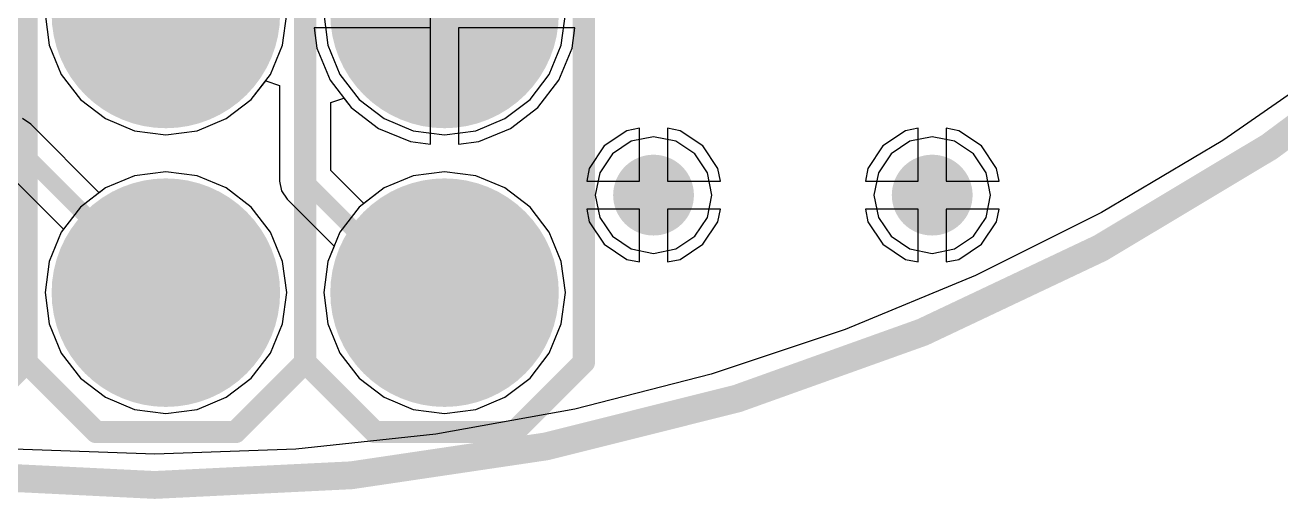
# Model space of a CAD drawing. Header units: millimetres. Extents: x 0.16 to 3.68, y 0.79 to 4.96.
# Drawn here: x 1.5745 to 2.0251, y 0.791 to 0.961 of the extents above; entities that cross this region are included whole.
import ezdxf

# ---------------------------------------------------------------- set-up
doc = ezdxf.new("R2010")
doc.units = ezdxf.units.MM
doc.header["$MEASUREMENT"] = 0
for name, color, linetype in [('BottomLayer', 5, 'Continuous'), ('BottomSolder', 6, 'Continuous'), ('KeepOutLayer', 6, 'Continuous'), ('Mechanical18', 56, 'Continuous'), ('MidLayer1', 16, 'Continuous'), ('MidLayer2', 76, 'Continuous'), ('MultiLayer', 9, 'Continuous'), ('PadHoleLayer', 156, 'Continuous'), ('TopLayer', 1, 'Continuous'), ('TopSolder', 216, 'Continuous'), ('ViaHoleLayer', 16, 'Continuous')]:
    doc.layers.add(name, color=color, linetype=linetype)

# ---------------------------------------------------------------- blocks, each defined once
blk = doc.blocks.new('2X3_NS_25')
at = {"layer": 'BottomLayer', "const_width": 0.037}
for points in [[(-0.1185, 0.05, 1), (-0.0815, 0.05, 1)], [(-0.0185, 0.05, 1), (0.0185, 0.05, 1)], [(0.0815, 0.05, 1), (0.1185, 0.05, 1)], [(-0.1185, -0.05, 1), (-0.0815, -0.05, 1)], [(-0.0185, -0.05, 1), (0.0185, -0.05, 1)], [(0.0815, -0.05, 1), (0.1185, -0.05, 1)]]:
    blk.add_lwpolyline(points, format="xyb", close=True, dxfattribs=at)
at = {"layer": 'BottomSolder', "const_width": 0.041}
for points in [[(-0.1205, 0.05, 1), (-0.0795, 0.05, 1)], [(-0.0205, 0.05, 1), (0.0205, 0.05, 1)], [(0.0795, 0.05, 1), (0.1205, 0.05, 1)], [(-0.1205, -0.05, 1), (-0.0795, -0.05, 1)], [(-0.0205, -0.05, 1), (0.0205, -0.05, 1)], [(0.0795, -0.05, 1), (0.1205, -0.05, 1)]]:
    blk.add_lwpolyline(points, format="xyb", close=True, dxfattribs=at)
at = {"layer": 'Mechanical18', "const_width": 0.008}
for points in [[(-0.15, 0.075), (-0.125, 0.1)], [(-0.125, 0.1), (-0.075, 0.1)], [(-0.075, 0.1), (-0.05, 0.075)], [(-0.05, 0.075), (-0.025, 0.1)], [(-0.025, 0.1), (0.025, 0.1)], [(0.025, 0.1), (0.05, 0.075)], [(0.05, 0.075), (0.075, 0.1)], [(0.075, 0.1), (0.125, 0.1)], [(0.125, 0.1), (0.15, 0.075)], [(-0.15, -0.075), (-0.15, 0.075)], [(-0.05, -0.075), (-0.05, 0.075)], [(0.05, -0.075), (0.05, 0.075)], [(0.15, -0.075), (0.15, 0.075)], [(-0.172, -0.07), (-0.172, -0.02)], [(-0.15, -0.075), (-0.125, -0.1)], [(-0.075, -0.1), (-0.05, -0.075)], [(-0.05, -0.075), (-0.025, -0.1)], [(0.025, -0.1), (0.05, -0.075)], [(0.05, -0.075), (0.075, -0.1)], [(0.125, -0.1), (0.15, -0.075)], [(-0.125, -0.1), (-0.075, -0.1)], [(-0.025, -0.1), (0.025, -0.1)], [(0.075, -0.1), (0.125, -0.1)]]:
    blk.add_lwpolyline(points, dxfattribs=at)
at = {"layer": 'Mechanical18', "const_width": 0.004}
for points in [[(-0.127, 0.1, 1), (-0.123, 0.1, 1)], [(-0.127, 0.1, 1), (-0.123, 0.1, 1)], [(-0.077, 0.1, 1), (-0.073, 0.1, 1)], [(-0.077, 0.1, 1), (-0.073, 0.1, 1)], [(-0.027, 0.1, 1), (-0.023, 0.1, 1)], [(-0.027, 0.1, 1), (-0.023, 0.1, 1)], [(0.023, 0.1, 1), (0.027, 0.1, 1)], [(0.023, 0.1, 1), (0.027, 0.1, 1)], [(0.073, 0.1, 1), (0.077, 0.1, 1)], [(0.073, 0.1, 1), (0.077, 0.1, 1)], [(0.123, 0.1, 1), (0.127, 0.1, 1)], [(0.123, 0.1, 1), (0.127, 0.1, 1)], [(-0.152, 0.075, 1), (-0.148, 0.075, 1)], [(-0.152, 0.075, 1), (-0.148, 0.075, 1)], [(-0.052, 0.075, 1), (-0.048, 0.075, 1)], [(-0.052, 0.075, 1), (-0.048, 0.075, 1)], [(-0.052, 0.075, 1), (-0.048, 0.075, 1)], [(0.048, 0.075, 1), (0.052, 0.075, 1)], [(0.048, 0.075, 1), (0.052, 0.075, 1)], [(0.048, 0.075, 1), (0.052, 0.075, 1)], [(0.148, 0.075, 1), (0.152, 0.075, 1)], [(0.148, 0.075, 1), (0.152, 0.075, 1)], [(-0.174, -0.02, 1), (-0.17, -0.02, 1)], [(-0.174, -0.07, 1), (-0.17, -0.07, 1)], [(-0.152, -0.075, 1), (-0.148, -0.075, 1)], [(-0.152, -0.075, 1), (-0.148, -0.075, 1)], [(-0.052, -0.075, 1), (-0.048, -0.075, 1)], [(-0.052, -0.075, 1), (-0.048, -0.075, 1)], [(-0.052, -0.075, 1), (-0.048, -0.075, 1)], [(0.048, -0.075, 1), (0.052, -0.075, 1)], [(0.048, -0.075, 1), (0.052, -0.075, 1)], [(0.048, -0.075, 1), (0.052, -0.075, 1)], [(0.148, -0.075, 1), (0.152, -0.075, 1)], [(0.148, -0.075, 1), (0.152, -0.075, 1)], [(-0.127, -0.1, 1), (-0.123, -0.1, 1)], [(-0.127, -0.1, 1), (-0.123, -0.1, 1)], [(-0.077, -0.1, 1), (-0.073, -0.1, 1)], [(-0.077, -0.1, 1), (-0.073, -0.1, 1)], [(-0.027, -0.1, 1), (-0.023, -0.1, 1)], [(-0.027, -0.1, 1), (-0.023, -0.1, 1)], [(0.023, -0.1, 1), (0.027, -0.1, 1)], [(0.023, -0.1, 1), (0.027, -0.1, 1)], [(0.073, -0.1, 1), (0.077, -0.1, 1)], [(0.073, -0.1, 1), (0.077, -0.1, 1)], [(0.123, -0.1, 1), (0.127, -0.1, 1)], [(0.123, -0.1, 1), (0.127, -0.1, 1)]]:
    blk.add_lwpolyline(points, format="xyb", close=True, dxfattribs=at)
at = {"layer": 'Mechanical18'}
for points in [[(-0.11, 0.04), (-0.09, 0.04), (-0.11, 0.06), (-0.09, 0.06)], [(-0.01, 0.04), (0.01, 0.04), (-0.01, 0.06), (0.01, 0.06)], [(0.09, 0.04), (0.11, 0.04), (0.09, 0.06), (0.11, 0.06)], [(-0.11, -0.06), (-0.09, -0.06), (-0.11, -0.04), (-0.09, -0.04)], [(-0.01, -0.06), (0.01, -0.06), (-0.01, -0.04), (0.01, -0.04)], [(0.09, -0.06), (0.11, -0.06), (0.09, -0.04), (0.11, -0.04)]]:
    blk.add_solid(points, dxfattribs=at)
at = {"layer": 'MidLayer1', "const_width": 0.037}
for points in [[(-0.1185, 0.05, 1), (-0.0815, 0.05, 1)], [(-0.0185, 0.05, 1), (0.0185, 0.05, 1)], [(0.0815, 0.05, 1), (0.1185, 0.05, 1)], [(-0.1185, -0.05, 1), (-0.0815, -0.05, 1)], [(-0.0185, -0.05, 1), (0.0185, -0.05, 1)], [(0.0815, -0.05, 1), (0.1185, -0.05, 1)]]:
    blk.add_lwpolyline(points, format="xyb", close=True, dxfattribs=at)
at = {"layer": 'MidLayer2', "const_width": 0.037}
for points in [[(-0.1185, 0.05, 1), (-0.0815, 0.05, 1)], [(-0.0185, 0.05, 1), (0.0185, 0.05, 1)], [(0.0815, 0.05, 1), (0.1185, 0.05, 1)], [(-0.1185, -0.05, 1), (-0.0815, -0.05, 1)], [(-0.0185, -0.05, 1), (0.0185, -0.05, 1)], [(0.0815, -0.05, 1), (0.1185, -0.05, 1)]]:
    blk.add_lwpolyline(points, format="xyb", close=True, dxfattribs=at)
at = {"layer": 'MultiLayer', "const_width": 0.037}
for points in [[(-0.1185, 0.05, 1), (-0.0815, 0.05, 1)], [(-0.0185, 0.05, 1), (0.0185, 0.05, 1)], [(0.0815, 0.05, 1), (0.1185, 0.05, 1)], [(-0.1185, -0.05, 1), (-0.0815, -0.05, 1)], [(-0.0185, -0.05, 1), (0.0185, -0.05, 1)], [(0.0815, -0.05, 1), (0.1185, -0.05, 1)]]:
    blk.add_lwpolyline(points, format="xyb", close=True, dxfattribs=at)
at = {"layer": 'PadHoleLayer', "const_width": 0.02}
for points in [[(-0.11, 0.05, 1), (-0.09, 0.05, 1)], [(-0.01, 0.05, 1), (0.01, 0.05, 1)], [(0.09, 0.05, 1), (0.11, 0.05, 1)], [(-0.11, -0.05, 1), (-0.09, -0.05, 1)], [(-0.01, -0.05, 1), (0.01, -0.05, 1)], [(0.09, -0.05, 1), (0.11, -0.05, 1)]]:
    blk.add_lwpolyline(points, format="xyb", close=True, dxfattribs=at)
at = {"layer": 'TopLayer', "const_width": 0.037}
for points in [[(-0.1185, 0.05, 1), (-0.0815, 0.05, 1)], [(-0.0185, 0.05, 1), (0.0185, 0.05, 1)], [(0.0815, 0.05, 1), (0.1185, 0.05, 1)], [(-0.1185, -0.05, 1), (-0.0815, -0.05, 1)], [(-0.0185, -0.05, 1), (0.0185, -0.05, 1)], [(0.0815, -0.05, 1), (0.1185, -0.05, 1)]]:
    blk.add_lwpolyline(points, format="xyb", close=True, dxfattribs=at)
at = {"layer": 'TopSolder', "const_width": 0.041}
for points in [[(-0.1205, 0.05, 1), (-0.0795, 0.05, 1)], [(-0.0205, 0.05, 1), (0.0205, 0.05, 1)], [(0.0795, 0.05, 1), (0.1205, 0.05, 1)], [(-0.1205, -0.05, 1), (-0.0795, -0.05, 1)], [(-0.0205, -0.05, 1), (0.0205, -0.05, 1)], [(0.0795, -0.05, 1), (0.1205, -0.05, 1)]]:
    blk.add_lwpolyline(points, format="xyb", close=True, dxfattribs=at)

msp = doc.modelspace()

# ---------------------------------------------------------------- linework, layer by layer
at = {"layer": 'BottomLayer'}
for p, q in [((1.58163, 0.965), (1.58311, 0.95377)), ((1.72, 0.91825), (1.72, 0.965)), ((1.77175, 0.96), (1.73, 0.96)), ((1.73, 0.96), (1.73, 0.91825)), ((1.77079, 0.95273), (1.77175, 0.96)), ((1.58311, 0.95377), (1.58744, 0.94331)), ((1.76605, 0.9413), (1.77079, 0.95273)), ((2.04586, 0.94845), (2.00429, 0.91959)), ((1.58744, 0.94331), (1.59433, 0.93433)), ((1.65567, 0.93433), (1.66082, 0.94105)), ((1.66082, 0.94105), (1.66582, 0.93935)), ((1.66582, 0.93935), (1.66582, 0.905)), ((1.75852, 0.93148), (1.76605, 0.9413)), ((1.59433, 0.93433), (1.60331, 0.92744)), ((1.64669, 0.92744), (1.65567, 0.93433)), ((1.68418, 0.93322), (1.68891, 0.93483)), ((1.68418, 0.9088), (1.68418, 0.93322)), ((1.68891, 0.93483), (1.69148, 0.93148)), ((1.69148, 0.93148), (1.7013, 0.92395)), ((1.7487, 0.92395), (1.75852, 0.93148)), ((1.57649, 0.92549), (1.57351, 0.92748)), ((1.60111, 0.90087), (1.57649, 0.92549)), ((1.60331, 0.92744), (1.61377, 0.92311)), ((1.63623, 0.92311), (1.64669, 0.92744)), ((1.7013, 0.92395), (1.71273, 0.91921)), ((1.73727, 0.91921), (1.7487, 0.92395)), ((1.795, 0.92399), (1.79044, 0.92308)), ((1.795, 0.905), (1.795, 0.92399)), ((1.80956, 0.92308), (1.805, 0.92399)), ((1.805, 0.92399), (1.805, 0.905)), ((1.895, 0.92399), (1.89044, 0.92308)), ((1.895, 0.905), (1.895, 0.92399)), ((1.90956, 0.92308), (1.905, 0.92399)), ((1.905, 0.92399), (1.905, 0.905)), ((1.61377, 0.92311), (1.625, 0.92163)), ((1.625, 0.92163), (1.63623, 0.92311)), ((1.79044, 0.92308), (1.78234, 0.91766)), ((1.81766, 0.91766), (1.80956, 0.92308)), ((1.89044, 0.92308), (1.88234, 0.91766)), ((1.91766, 0.91766), (1.90956, 0.92308)), ((2.00429, 0.91959), (1.96076, 0.89377)), ((1.71273, 0.91921), (1.72, 0.91825)), ((1.73, 0.91825), (1.73727, 0.91921)), ((1.78234, 0.91766), (1.77692, 0.90956)), ((1.82308, 0.90956), (1.81766, 0.91766)), ((1.88234, 0.91766), (1.87692, 0.90956)), ((1.92308, 0.90956), (1.91766, 0.91766)), ((1.5662, 0.90982), (1.58826, 0.88776)), ((1.61377, 0.90689), (1.60331, 0.90256)), ((1.625, 0.90837), (1.61377, 0.90689)), ((1.63623, 0.90689), (1.625, 0.90837)), ((1.64669, 0.90256), (1.63623, 0.90689)), ((1.69602, 0.89696), (1.68418, 0.9088)), ((1.71377, 0.90689), (1.70331, 0.90256)), ((1.725, 0.90837), (1.71377, 0.90689)), ((1.73623, 0.90689), (1.725, 0.90837)), ((1.74669, 0.90256), (1.73623, 0.90689)), ((1.77692, 0.90956), (1.77601, 0.905)), ((1.82399, 0.905), (1.82308, 0.90956)), ((1.87692, 0.90956), (1.87601, 0.905)), ((1.92399, 0.905), (1.92308, 0.90956)), ((1.60331, 0.90256), (1.60111, 0.90087)), ((1.65567, 0.89567), (1.64669, 0.90256)), ((1.66582, 0.905), (1.66652, 0.90149)), ((1.66652, 0.90149), (1.66851, 0.89851)), ((1.70331, 0.90256), (1.69602, 0.89696)), ((1.75567, 0.89567), (1.74669, 0.90256)), ((1.77601, 0.905), (1.795, 0.905)), ((1.805, 0.905), (1.82399, 0.905)), ((1.87601, 0.905), (1.895, 0.905)), ((1.905, 0.905), (1.92399, 0.905)), ((1.66851, 0.89851), (1.68536, 0.88166)), ((1.66256, 0.88669), (1.65567, 0.89567)), ((1.76256, 0.88669), (1.75567, 0.89567)), ((1.795, 0.895), (1.77601, 0.895)), ((1.77601, 0.895), (1.77692, 0.89044)), ((1.795, 0.87601), (1.795, 0.895)), ((1.82399, 0.895), (1.805, 0.895)), ((1.805, 0.895), (1.805, 0.87601)), ((1.82308, 0.89044), (1.82399, 0.895)), ((1.895, 0.895), (1.87601, 0.895)), ((1.87601, 0.895), (1.87692, 0.89044)), ((1.895, 0.87601), (1.895, 0.895)), ((1.92399, 0.895), (1.905, 0.895)), ((1.905, 0.895), (1.905, 0.87601)), ((1.96076, 0.89377), (1.91551, 0.87111)), ((1.92308, 0.89044), (1.92399, 0.895)), ((1.58826, 0.88776), (1.58744, 0.88669)), ((1.77692, 0.89044), (1.78234, 0.88234)), ((1.81766, 0.88234), (1.82308, 0.89044)), ((1.87692, 0.89044), (1.88234, 0.88234)), ((1.91766, 0.88234), (1.92308, 0.89044)), ((1.58744, 0.88669), (1.58311, 0.87623)), ((1.66689, 0.87623), (1.66256, 0.88669)), ((1.76689, 0.87623), (1.76256, 0.88669)), ((1.68536, 0.88166), (1.68311, 0.87623)), ((1.78234, 0.88234), (1.79044, 0.87692)), ((1.80956, 0.87692), (1.81766, 0.88234)), ((1.88234, 0.88234), (1.89044, 0.87692)), ((1.90956, 0.87692), (1.91766, 0.88234)), ((1.58311, 0.87623), (1.58163, 0.865)), ((1.66837, 0.865), (1.66689, 0.87623)), ((1.68311, 0.87623), (1.68163, 0.865)), ((1.76837, 0.865), (1.76689, 0.87623)), ((1.79044, 0.87692), (1.795, 0.87601)), ((1.805, 0.87601), (1.80956, 0.87692)), ((1.89044, 0.87692), (1.895, 0.87601)), ((1.905, 0.87601), (1.90956, 0.87692)), ((1.91551, 0.87111), (1.86875, 0.85175)), ((1.58163, 0.865), (1.58311, 0.85377)), ((1.66689, 0.85377), (1.66837, 0.865)), ((1.68163, 0.865), (1.68311, 0.85377)), ((1.76689, 0.85377), (1.76837, 0.865)), ((1.58311, 0.85377), (1.58744, 0.84331)), ((1.66256, 0.84331), (1.66689, 0.85377)), ((1.68311, 0.85377), (1.68744, 0.84331)), ((1.76256, 0.84331), (1.76689, 0.85377)), ((1.86875, 0.85175), (1.82073, 0.83577)), ((1.58744, 0.84331), (1.59433, 0.83433)), ((1.65567, 0.83433), (1.66256, 0.84331)), ((1.68744, 0.84331), (1.69433, 0.83433)), ((1.75567, 0.83433), (1.76256, 0.84331)), ((1.59433, 0.83433), (1.60331, 0.82744)), ((1.64669, 0.82744), (1.65567, 0.83433)), ((1.69433, 0.83433), (1.70331, 0.82744)), ((1.74669, 0.82744), (1.75567, 0.83433)), ((1.82073, 0.83577), (1.7717, 0.82325)), ((1.60331, 0.82744), (1.61377, 0.82311)), ((1.63623, 0.82311), (1.64669, 0.82744)), ((1.70331, 0.82744), (1.71377, 0.82311)), ((1.73623, 0.82311), (1.74669, 0.82744)), ((1.61377, 0.82311), (1.625, 0.82163)), ((1.625, 0.82163), (1.63623, 0.82311)), ((1.71377, 0.82311), (1.725, 0.82163)), ((1.7717, 0.82325), (1.72189, 0.81426)), ((1.725, 0.82163), (1.73623, 0.82311)), ((1.72189, 0.81426), (1.67158, 0.80885)), ((1.621, 0.80705), (1.57042, 0.80885)), ((1.67158, 0.80885), (1.621, 0.80705))]:
    msp.add_line(p, q, dxfattribs=at)
at = {"layer": 'BottomLayer', "const_width": 0.006}
for points in [[(1.675, 0.905), (1.675, 1.055)], [(1.57, 0.919), (1.624, 0.865)], [(1.675, 0.905), (1.715, 0.865)], [(1.624, 0.865), (1.625, 0.865)], [(1.715, 0.865), (1.725, 0.865)]]:
    msp.add_lwpolyline(points, dxfattribs=at)
at = {"layer": 'BottomLayer'}
for points, const_width in [([(1.79275, 0.9, 1), (1.80725, 0.9, 1)], 0.0145), ([(1.89275, 0.9, 1), (1.90725, 0.9, 1)], 0.0145), ([(1.6735, 0.905, 1), (1.6765, 0.905, 1)], 0.003), ([(1.6735, 0.905, 1), (1.6765, 0.905, 1)], 0.003), ([(1.6225, 0.865, 1), (1.6255, 0.865, 1)], 0.003), ([(1.6225, 0.865, 1), (1.6255, 0.865, 1)], 0.003), ([(1.6235, 0.865, 1), (1.6265, 0.865, 1)], 0.003), ([(1.7135, 0.865, 1), (1.7165, 0.865, 1)], 0.003), ([(1.7135, 0.865, 1), (1.7165, 0.865, 1)], 0.003), ([(1.7235, 0.865, 1), (1.7265, 0.865, 1)], 0.003)]:
    msp.add_lwpolyline(points, format="xyb", close=True, dxfattribs=dict(at, const_width=const_width))
at = {"layer": 'KeepOutLayer', "const_width": 0.01}
msp.add_lwpolyline([(2.341, 1.516, 1), (0.901, 1.516, 1)], format="xyb", close=True, dxfattribs=at)
at = {"layer": 'MidLayer1'}
for p, q in [((1.58163, 0.965), (1.58311, 0.95377)), ((1.66689, 0.95377), (1.66837, 0.965)), ((1.72, 0.96), (1.67825, 0.96)), ((1.67825, 0.96), (1.67921, 0.95273)), ((1.72, 0.91825), (1.72, 0.96)), ((1.77175, 0.96), (1.73, 0.96)), ((1.73, 0.96), (1.73, 0.91825)), ((1.77079, 0.95273), (1.77175, 0.96)), ((1.58311, 0.95377), (1.58744, 0.94331)), ((1.66256, 0.94331), (1.66689, 0.95377)), ((1.67921, 0.95273), (1.68395, 0.9413)), ((1.76605, 0.9413), (1.77079, 0.95273)), ((2.04586, 0.94845), (2.00429, 0.91959)), ((1.58744, 0.94331), (1.59433, 0.93433)), ((1.65567, 0.93433), (1.66256, 0.94331)), ((1.68395, 0.9413), (1.69148, 0.93148)), ((1.75852, 0.93148), (1.76605, 0.9413)), ((1.59433, 0.93433), (1.60331, 0.92744)), ((1.64669, 0.92744), (1.65567, 0.93433)), ((1.69148, 0.93148), (1.7013, 0.92395)), ((1.7487, 0.92395), (1.75852, 0.93148)), ((1.60331, 0.92744), (1.61377, 0.92311)), ((1.63623, 0.92311), (1.64669, 0.92744)), ((1.7013, 0.92395), (1.71273, 0.91921)), ((1.73727, 0.91921), (1.7487, 0.92395)), ((1.795, 0.92399), (1.79044, 0.92308)), ((1.795, 0.905), (1.795, 0.92399)), ((1.80956, 0.92308), (1.805, 0.92399)), ((1.805, 0.92399), (1.805, 0.905)), ((1.895, 0.92399), (1.89044, 0.92308)), ((1.895, 0.905), (1.895, 0.92399)), ((1.90956, 0.92308), (1.905, 0.92399)), ((1.905, 0.92399), (1.905, 0.905)), ((1.61377, 0.92311), (1.625, 0.92163)), ((1.625, 0.92163), (1.63623, 0.92311)), ((1.79044, 0.92308), (1.78234, 0.91766)), ((1.81766, 0.91766), (1.80956, 0.92308)), ((1.89044, 0.92308), (1.88234, 0.91766)), ((1.91766, 0.91766), (1.90956, 0.92308)), ((2.00429, 0.91959), (1.96076, 0.89377)), ((1.71273, 0.91921), (1.72, 0.91825)), ((1.73, 0.91825), (1.73727, 0.91921)), ((1.78234, 0.91766), (1.77692, 0.90956)), ((1.82308, 0.90956), (1.81766, 0.91766)), ((1.88234, 0.91766), (1.87692, 0.90956)), ((1.92308, 0.90956), (1.91766, 0.91766)), ((1.61377, 0.90689), (1.60331, 0.90256)), ((1.625, 0.90837), (1.61377, 0.90689)), ((1.63623, 0.90689), (1.625, 0.90837)), ((1.64669, 0.90256), (1.63623, 0.90689)), ((1.71377, 0.90689), (1.70331, 0.90256)), ((1.725, 0.90837), (1.71377, 0.90689)), ((1.73623, 0.90689), (1.725, 0.90837)), ((1.74669, 0.90256), (1.73623, 0.90689)), ((1.77692, 0.90956), (1.77601, 0.905)), ((1.82399, 0.905), (1.82308, 0.90956)), ((1.87692, 0.90956), (1.87601, 0.905)), ((1.92399, 0.905), (1.92308, 0.90956)), ((1.60331, 0.90256), (1.59433, 0.89567)), ((1.65567, 0.89567), (1.64669, 0.90256)), ((1.70331, 0.90256), (1.69433, 0.89567)), ((1.75567, 0.89567), (1.74669, 0.90256)), ((1.77601, 0.905), (1.795, 0.905)), ((1.805, 0.905), (1.82399, 0.905)), ((1.87601, 0.905), (1.895, 0.905)), ((1.905, 0.905), (1.92399, 0.905)), ((1.59433, 0.89567), (1.58744, 0.88669)), ((1.66256, 0.88669), (1.65567, 0.89567)), ((1.69433, 0.89567), (1.68744, 0.88669)), ((1.76256, 0.88669), (1.75567, 0.89567)), ((1.795, 0.895), (1.77601, 0.895)), ((1.77601, 0.895), (1.77692, 0.89044)), ((1.795, 0.87601), (1.795, 0.895)), ((1.82399, 0.895), (1.805, 0.895)), ((1.805, 0.895), (1.805, 0.87601)), ((1.82308, 0.89044), (1.82399, 0.895)), ((1.895, 0.895), (1.87601, 0.895)), ((1.87601, 0.895), (1.87692, 0.89044)), ((1.895, 0.87601), (1.895, 0.895)), ((1.92399, 0.895), (1.905, 0.895)), ((1.905, 0.895), (1.905, 0.87601)), ((1.96076, 0.89377), (1.91551, 0.87111)), ((1.92308, 0.89044), (1.92399, 0.895)), ((1.77692, 0.89044), (1.78234, 0.88234)), ((1.81766, 0.88234), (1.82308, 0.89044)), ((1.87692, 0.89044), (1.88234, 0.88234)), ((1.91766, 0.88234), (1.92308, 0.89044)), ((1.58744, 0.88669), (1.58311, 0.87623)), ((1.66689, 0.87623), (1.66256, 0.88669)), ((1.68744, 0.88669), (1.68311, 0.87623)), ((1.76689, 0.87623), (1.76256, 0.88669)), ((1.78234, 0.88234), (1.79044, 0.87692)), ((1.80956, 0.87692), (1.81766, 0.88234)), ((1.88234, 0.88234), (1.89044, 0.87692)), ((1.90956, 0.87692), (1.91766, 0.88234)), ((1.58311, 0.87623), (1.58163, 0.865)), ((1.66837, 0.865), (1.66689, 0.87623)), ((1.68311, 0.87623), (1.68163, 0.865)), ((1.76837, 0.865), (1.76689, 0.87623)), ((1.79044, 0.87692), (1.795, 0.87601)), ((1.805, 0.87601), (1.80956, 0.87692)), ((1.89044, 0.87692), (1.895, 0.87601)), ((1.905, 0.87601), (1.90956, 0.87692)), ((1.91551, 0.87111), (1.86875, 0.85175)), ((1.58163, 0.865), (1.58311, 0.85377)), ((1.66689, 0.85377), (1.66837, 0.865)), ((1.68163, 0.865), (1.68311, 0.85377)), ((1.76689, 0.85377), (1.76837, 0.865)), ((1.58311, 0.85377), (1.58744, 0.84331)), ((1.66256, 0.84331), (1.66689, 0.85377)), ((1.68311, 0.85377), (1.68744, 0.84331)), ((1.76256, 0.84331), (1.76689, 0.85377)), ((1.86875, 0.85175), (1.82073, 0.83577)), ((1.58744, 0.84331), (1.59433, 0.83433)), ((1.65567, 0.83433), (1.66256, 0.84331)), ((1.68744, 0.84331), (1.69433, 0.83433)), ((1.75567, 0.83433), (1.76256, 0.84331)), ((1.59433, 0.83433), (1.60331, 0.82744)), ((1.64669, 0.82744), (1.65567, 0.83433)), ((1.69433, 0.83433), (1.70331, 0.82744)), ((1.74669, 0.82744), (1.75567, 0.83433)), ((1.82073, 0.83577), (1.7717, 0.82325)), ((1.60331, 0.82744), (1.61377, 0.82311)), ((1.63623, 0.82311), (1.64669, 0.82744)), ((1.70331, 0.82744), (1.71377, 0.82311)), ((1.73623, 0.82311), (1.74669, 0.82744)), ((1.61377, 0.82311), (1.625, 0.82163)), ((1.625, 0.82163), (1.63623, 0.82311)), ((1.71377, 0.82311), (1.725, 0.82163)), ((1.7717, 0.82325), (1.72189, 0.81426)), ((1.725, 0.82163), (1.73623, 0.82311)), ((1.72189, 0.81426), (1.67158, 0.80885)), ((1.621, 0.80705), (1.57042, 0.80885)), ((1.67158, 0.80885), (1.621, 0.80705))]:
    msp.add_line(p, q, dxfattribs=at)
at = {"layer": 'MidLayer1', "const_width": 0.0145}
for points in [[(1.79275, 0.9, 1), (1.80725, 0.9, 1)], [(1.89275, 0.9, 1), (1.90725, 0.9, 1)]]:
    msp.add_lwpolyline(points, format="xyb", close=True, dxfattribs=at)
at = {"layer": 'MidLayer2'}
for p, q in [((1.58163, 0.965), (1.58311, 0.95377)), ((1.66689, 0.95377), (1.66837, 0.965)), ((1.68163, 0.965), (1.68311, 0.95377)), ((1.76689, 0.95377), (1.76837, 0.965)), ((1.58311, 0.95377), (1.58744, 0.94331)), ((1.66256, 0.94331), (1.66689, 0.95377)), ((1.68311, 0.95377), (1.68744, 0.94331)), ((1.76256, 0.94331), (1.76689, 0.95377)), ((2.04586, 0.94845), (2.00429, 0.91959)), ((1.58744, 0.94331), (1.59433, 0.93433)), ((1.65567, 0.93433), (1.66256, 0.94331)), ((1.68744, 0.94331), (1.69433, 0.93433)), ((1.75567, 0.93433), (1.76256, 0.94331)), ((1.59433, 0.93433), (1.60331, 0.92744)), ((1.64669, 0.92744), (1.65567, 0.93433)), ((1.69433, 0.93433), (1.70331, 0.92744)), ((1.74669, 0.92744), (1.75567, 0.93433)), ((1.60331, 0.92744), (1.61377, 0.92311)), ((1.63623, 0.92311), (1.64669, 0.92744)), ((1.70331, 0.92744), (1.71377, 0.92311)), ((1.73623, 0.92311), (1.74669, 0.92744)), ((1.61377, 0.92311), (1.625, 0.92163)), ((1.625, 0.92163), (1.63623, 0.92311)), ((1.71377, 0.92311), (1.725, 0.92163)), ((1.725, 0.92163), (1.73623, 0.92311)), ((1.792, 0.91931), (1.78522, 0.91478)), ((1.8, 0.9209), (1.792, 0.91931)), ((1.808, 0.91931), (1.8, 0.9209)), ((1.81478, 0.91478), (1.808, 0.91931)), ((1.892, 0.91931), (1.88522, 0.91478)), ((1.9, 0.9209), (1.892, 0.91931)), ((1.908, 0.91931), (1.9, 0.9209)), ((1.91478, 0.91478), (1.908, 0.91931)), ((2.00429, 0.91959), (1.96076, 0.89377)), ((1.78522, 0.91478), (1.78069, 0.908)), ((1.81931, 0.908), (1.81478, 0.91478)), ((1.88522, 0.91478), (1.88069, 0.908)), ((1.91931, 0.908), (1.91478, 0.91478)), ((1.61377, 0.90689), (1.60331, 0.90256)), ((1.625, 0.90837), (1.61377, 0.90689)), ((1.63623, 0.90689), (1.625, 0.90837)), ((1.64669, 0.90256), (1.63623, 0.90689)), ((1.71377, 0.90689), (1.70331, 0.90256)), ((1.725, 0.90837), (1.71377, 0.90689)), ((1.73623, 0.90689), (1.725, 0.90837)), ((1.74669, 0.90256), (1.73623, 0.90689)), ((1.78069, 0.908), (1.7791, 0.9)), ((1.8209, 0.9), (1.81931, 0.908)), ((1.88069, 0.908), (1.8791, 0.9)), ((1.9209, 0.9), (1.91931, 0.908)), ((1.60331, 0.90256), (1.59433, 0.89567)), ((1.65567, 0.89567), (1.64669, 0.90256)), ((1.70331, 0.90256), (1.69433, 0.89567)), ((1.75567, 0.89567), (1.74669, 0.90256)), ((1.7791, 0.9), (1.78069, 0.892)), ((1.81931, 0.892), (1.8209, 0.9)), ((1.8791, 0.9), (1.88069, 0.892)), ((1.91931, 0.892), (1.9209, 0.9)), ((1.59433, 0.89567), (1.58744, 0.88669)), ((1.66256, 0.88669), (1.65567, 0.89567)), ((1.69433, 0.89567), (1.68744, 0.88669)), ((1.76256, 0.88669), (1.75567, 0.89567)), ((1.96076, 0.89377), (1.91551, 0.87111)), ((1.78069, 0.892), (1.78522, 0.88522)), ((1.81478, 0.88522), (1.81931, 0.892)), ((1.88069, 0.892), (1.88522, 0.88522)), ((1.91478, 0.88522), (1.91931, 0.892)), ((1.58744, 0.88669), (1.58311, 0.87623)), ((1.66689, 0.87623), (1.66256, 0.88669)), ((1.68744, 0.88669), (1.68311, 0.87623)), ((1.76689, 0.87623), (1.76256, 0.88669)), ((1.78522, 0.88522), (1.792, 0.88069)), ((1.808, 0.88069), (1.81478, 0.88522)), ((1.88522, 0.88522), (1.892, 0.88069)), ((1.908, 0.88069), (1.91478, 0.88522)), ((1.792, 0.88069), (1.8, 0.8791)), ((1.8, 0.8791), (1.808, 0.88069)), ((1.892, 0.88069), (1.9, 0.8791)), ((1.9, 0.8791), (1.908, 0.88069)), ((1.58311, 0.87623), (1.58163, 0.865)), ((1.66837, 0.865), (1.66689, 0.87623)), ((1.68311, 0.87623), (1.68163, 0.865)), ((1.76837, 0.865), (1.76689, 0.87623)), ((1.91551, 0.87111), (1.86875, 0.85175)), ((1.58163, 0.865), (1.58311, 0.85377)), ((1.66689, 0.85377), (1.66837, 0.865)), ((1.68163, 0.865), (1.68311, 0.85377)), ((1.76689, 0.85377), (1.76837, 0.865)), ((1.58311, 0.85377), (1.58744, 0.84331)), ((1.66256, 0.84331), (1.66689, 0.85377)), ((1.68311, 0.85377), (1.68744, 0.84331)), ((1.76256, 0.84331), (1.76689, 0.85377)), ((1.86875, 0.85175), (1.82073, 0.83577)), ((1.58744, 0.84331), (1.59433, 0.83433)), ((1.65567, 0.83433), (1.66256, 0.84331)), ((1.68744, 0.84331), (1.69433, 0.83433)), ((1.75567, 0.83433), (1.76256, 0.84331)), ((1.59433, 0.83433), (1.60331, 0.82744)), ((1.64669, 0.82744), (1.65567, 0.83433)), ((1.69433, 0.83433), (1.70331, 0.82744)), ((1.74669, 0.82744), (1.75567, 0.83433)), ((1.82073, 0.83577), (1.7717, 0.82325)), ((1.60331, 0.82744), (1.61377, 0.82311)), ((1.63623, 0.82311), (1.64669, 0.82744)), ((1.70331, 0.82744), (1.71377, 0.82311)), ((1.73623, 0.82311), (1.74669, 0.82744)), ((1.61377, 0.82311), (1.625, 0.82163)), ((1.625, 0.82163), (1.63623, 0.82311)), ((1.71377, 0.82311), (1.725, 0.82163)), ((1.7717, 0.82325), (1.72189, 0.81426)), ((1.725, 0.82163), (1.73623, 0.82311)), ((1.72189, 0.81426), (1.67158, 0.80885)), ((1.621, 0.80705), (1.57042, 0.80885)), ((1.67158, 0.80885), (1.621, 0.80705))]:
    msp.add_line(p, q, dxfattribs=at)
at = {"layer": 'MidLayer2', "const_width": 0.0145}
for points in [[(1.79275, 0.9, 1), (1.80725, 0.9, 1)], [(1.89275, 0.9, 1), (1.90725, 0.9, 1)]]:
    msp.add_lwpolyline(points, format="xyb", close=True, dxfattribs=at)
at = {"layer": 'MultiLayer', "const_width": 0.0145}
for points in [[(1.79275, 0.9, 1), (1.80725, 0.9, 1)], [(1.89275, 0.9, 1), (1.90725, 0.9, 1)]]:
    msp.add_lwpolyline(points, format="xyb", close=True, dxfattribs=at)
at = {"layer": 'ViaHoleLayer', "const_width": 0.00591}
for points in [[(1.79705, 0.9, 1), (1.80295, 0.9, 1)], [(1.89705, 0.9, 1), (1.90295, 0.9, 1)]]:
    msp.add_lwpolyline(points, format="xyb", close=True, dxfattribs=at)

# ---------------------------------------------------------------- block references
at = {"rotation": 360}
msp.add_blockref('2X3_NS_25', (1.625, 0.915), dxfattribs=at)

doc.saveas('drawing.dxf')
